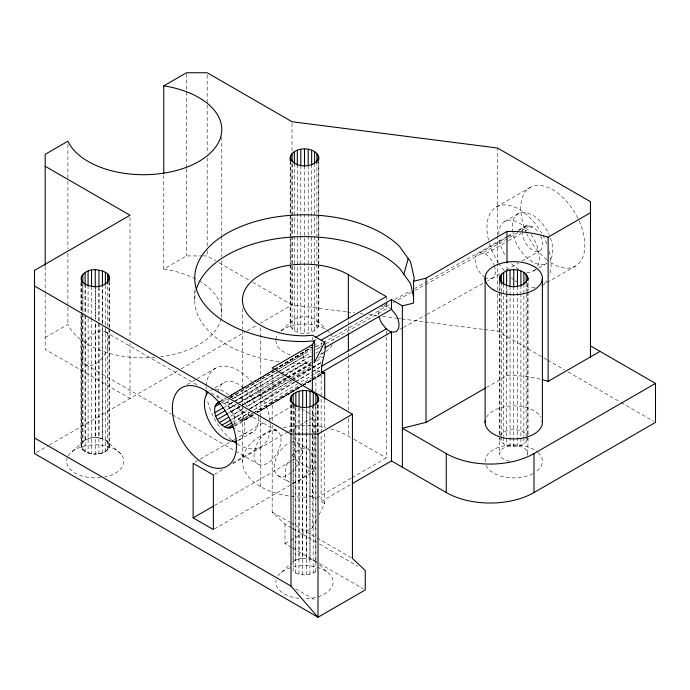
<?xml version="1.0" encoding="UTF-8"?>
<svg xmlns="http://www.w3.org/2000/svg" width="690" height="690" viewBox="0 0 690 690"><rect width="100%" height="100%" fill="white"/><g stroke="black" fill="none" stroke-linecap="round" stroke-linejoin="round"><path stroke-width="0.52" stroke-dasharray="3.45 2.59" d="M109.555 328.725L109.52 445.913L109.02 448.06L105.329 451.752C98.963 454.667 91.468 454.77 85.129 451.631L85.129 314.123L85.172 439.797L71.519 452.105M85.129 284.038L85.129 313.044L85.129 285.229M85.129 451.631L81.429 447.845L80.98 445.636L82.895 441.514C89.95 436.227 100.68 436.106 107.649 441.669L109.055 443.748L109.322 446.344L107.606 450.035L102.37 453.054L95.246 454.158L95.246 323.015M95.246 318.711L95.246 286.462M98.937 453.882L98.955 286.186M121 454.124L105.372 439.918L98.946 437.684L98.955 287.385M102.37 453.054L102.396 327.284M102.405 322.98L102.413 285.358M102.405 438.538L102.405 324.723M102.405 323.653L102.405 287.144M105.329 451.752L105.363 325.973M105.372 324.981L105.372 284.038M107.606 450.035L107.649 329.932M107.64 326.405L107.649 282.331M109.02 448.06L109.08 280.338M109.555 327.655L109.572 282.495M194.718 300.021L194.718 288.593M260.622 486.692L260.622 417.855M260.622 416.777L260.622 338.255M260.622 337.186L260.622 327.5M291.542 527.928L285.013 524.159L272.188 512.075L272.188 424.911M272.188 420.607L272.188 368.952M290.3 432.276L290.3 401.132M291.249 432.216L291.249 402.141M291.292 432.337L291.292 404.409M292.017 163.746L292.017 304.894L260.354 323.17M292.017 150.817L292.017 121.725M293.103 405.09L293.103 571.587C299.943 576.003 309.965 576.124 316.451 571.018M292.551 562.143L293.172 561.522L293.172 433.691M293.172 432.621L293.172 405.763M314.804 435.701L314.804 471.003L294.552 459.316L294.552 433.639M294.552 432.57L294.552 404.754M295.743 573.123L295.743 405.548M293.172 561.522L295.829 560.004L295.829 407.471M298.968 574.209L298.968 406.634M295.829 560.004L299.072 558.934L299.072 407.471M302.574 574.779L302.574 407.195M299.072 558.934L302.686 558.383L302.686 433.777M302.686 432.699L302.686 409.067M306.317 574.779L306.317 407.204M317.133 562.824L313.26 560.047L306.42 558.391L306.42 433.786M306.42 432.708L306.42 409.075M309.931 574.235L309.931 406.652M310.026 558.96L310.026 407.497M290.447 540.503L312.354 527.85L312.354 407.178M351.072 478.213L315.899 498.516L312.527 496.576L312.527 407.462M313.174 573.157L313.174 405.582M314.804 434.631L314.804 416.441L300.072 407.937M315.83 571.639L315.83 404.064M315.891 561.574L315.899 404.996M315.899 392.093L315.899 369.521L313.458 366.942M321.298 346.44L318.521 348.045L315.899 346.932L315.899 339.126M317.711 432.276L317.711 404.349M317.754 432.397L317.754 404.461M318.685 432.345L318.702 402.253M319.004 514.792L324.697 503.605L321.135 501.544L321.143 433.82M321.143 432.742L321.143 397.268M321.143 396.198L321.143 374.696M321.143 346.061L321.143 342.154M324.697 503.605L324.697 432.647M324.697 427.274L324.697 400.39M546.782 359.628L497.533 331.191L497.533 291.327M497.533 290.248L497.533 264.391M497.533 263.313L497.533 236.377M497.533 235.299L497.533 148.022M486.519 387.452L507.003 375.627L507.003 293.845M507.003 292.767L507.003 287.385M507.003 270.17L507.003 263.718M291.499 547.429L284.97 543.66L285.013 524.159M527.738 453.27L528.066 437.978C524.711 449.311 502.786 449.311 499.431 437.978L499.758 453.865M291.991 381.527L247.952 410.102C251.065 420.029 239.154 423.298 232.737 427.153M81.429 447.845L81.42 312.553L81.454 443.515C79.678 451.174 89.407 453.977 95.246 454.158M312.527 365.588C300.15 364.199 301.427 349.347 312.527 346.975M318.815 264.805L318.823 324.964C315.459 336.289 293.535 336.289 290.18 324.964C291.163 318.538 299.02 316.839 304.497 316.693C313.795 316.046 320.177 323.576 326.197 329.423M233.781 425.437C237.075 416.277 230.003 404.03 220.429 402.305M312.354 527.85L316.632 519.458M499.922 435.839C506.003 427.498 521.502 427.498 527.583 435.839M83.559 441.212L81.454 443.515M273.171 370.013L231.012 395.077L229.408 396.569L273.775 370.168M281.52 572.303L291.49 563.075M281.253 330.855L292.103 320.833M292.888 380.94L320.747 362.862M286.385 377.913L243.536 404.383M287.299 377.344L311.018 362.647M318.314 358.127L322.877 355.298M275.267 371.073L228.356 398.829C227.157 405.703 230.667 412.603 235.557 417.26C240.957 423.324 248.581 419.141 253.644 414.914M301.625 386.236L257.336 412.706L301.703 386.365M302.548 385.684L321.005 374.644M274.094 369.469L309.836 348.217M274.698 369.624L306.127 350.925M273.749 370.288L229.511 396.509M274.672 369.737L311.613 347.786M230.236 397.707L275.396 370.832M276.319 370.28L303.962 353.823M278.958 368.883L311.285 349.675M232.642 398.898L276.724 372.66M277.639 372.108L303.35 356.808M278.812 371.643L232.772 398.906M279.735 371.091L311.13 352.435M315.753 349.692L318.521 348.045M233.004 402.115L228.399 404.858L233.082 402.313M233.927 401.571L280.002 374.135M280.925 373.592L303.962 359.878M280.502 374.101L233.599 401.856M281.434 373.557L310.983 355.997M315.597 353.254L318.366 351.607M226.708 409.826L235.877 404.409M236.799 403.866L283.944 375.817M284.866 375.265L306.127 362.612L286.462 373.299M283.875 376.136L236.937 403.917M284.798 375.584L311.578 359.671M320.815 354.186L323.584 352.538L321.143 349.959M228.312 413.172L240.18 406.169M241.095 405.616L286.919 378.379M287.842 377.827L309.836 364.751L287.126 377.042M286.919 378.62L245.338 403.348L246.942 406.695L291.197 380.354M287.842 378.068L310.949 364.337M316.494 361.034L322.963 357.187M243.268 408.644L230.417 416.243M246.968 406.453L291.292 380.112M292.215 379.56L311.613 368.037M292.12 379.802L311.483 368.279M312.406 367.727L320.703 362.793M235.557 417.26L246.641 410.671M250.332 408.48L294.656 382.139M295.579 381.587L311.285 372.264M312.208 371.712L319.599 367.382M249.797 409.006L294.966 382.096M295.889 381.544L311.561 372.212M312.484 371.66L319.858 367.261M238.179 419.175L297.278 384.054M301.056 381.889L319.565 370.858M240.793 420.288L252.799 413.155M253.489 412.853L299.581 385.399M299.9 385.167L311.561 378.258M311.906 378.034L320.212 373.092M243.242 420.529L253.394 414.492M300.495 386.504L257.085 412.353L301.634 386.245M301.34 386.012L311.578 379.923M312.406 379.422L320.807 374.437M245.338 419.882L253.653 414.932M302.625 385.814L310.949 380.871M311.871 380.319L321.109 374.825M226.518 397.682L273.628 369.935M274.551 369.392L311.604 347.527M253.437 414.578L234.238 425.721M302.565 385.701L310.905 380.802M311.837 380.259L321.1 374.808M45.186 337.505L67.905 324.386A78.281 45.195 0 0 0 155.345 357.36M163.772 175.295L163.772 269.04L186.49 255.921L202.015 255.921M36.354 452.493L48.412 445.542M49.335 444.998L177.494 371.013M181.22 368.857L246.39 331.235M247.322 330.7L256.637 325.318M187.223 384.537L196.348 379.267M197.262 378.741L215.504 368.21M496.352 207.017L530.101 187.525M214.857 387.875L223.853 382.683M504.709 221.481L518.207 213.684M219.317 401.83L225.613 398.199M219.61 402.227L225.915 398.587M315.899 346.932L322.377 343.189M323.308 342.654L391.868 303.203M506.839 236.782L414.474 288.584M507.762 236.247L513.326 233.039M517.957 230.365L525.366 226.087M485.277 277.458A14.318 8.271 60 0 1 475.496 263.149A14.318 8.271 60 0 1 480.214 252.721L507.081 237.205M508.004 236.67L514.49 232.927M519.121 230.253L527.462 225.44L532.525 226.794A14.318 8.271 60 0 1 538.692 232.772M221.197 402.96L227.493 399.329M517.862 232.634L482.655 252.963L415.268 290.257M521.571 230.495L529.903 225.682M325.922 343.775L388.875 307.43L390.842 308.861M224.673 403.581L229.175 400.985M480.214 252.721L485.277 254.075L507.512 241.241M508.435 240.707L521.407 233.22M525.116 231.072L532.525 226.794M223.896 407.454L232.694 402.373M229.736 408.075L236.04 404.435M231.831 411.137L239.939 406.462M233.444 414.492L243.346 408.773M231.952 419.339L247.055 410.619M232.772 422.289L248.297 413.327M233.599 424.445L252.618 413.483M499.845 273.887L487.752 280.761M506.331 270.144L518.38 263.192M522.08 261.053L539.684 250.893M194.985 462.231L229.416 442.359M234.065 439.668L265.702 421.409M269.428 419.261L293.621 405.289M238.99 440.073L252.497 432.285M533.344 271.084L537.846 268.488M538.743 267.97L546.842 263.287A28.635 16.534 60 0 1 532.525 261.872L527.281 258.051A28.635 16.534 60 0 1 512.963 233.246M232.573 463.076L260.846 446.749M214.305 474.461L223.612 469.088M232.918 463.714L287.816 432.026M288.748 431.483L314.804 416.441M541.693 285.548L575.451 266.064M214.53 505.511L291.758 460.92M292.689 460.385L294.552 459.316M214.305 529.023L291.534 484.432M292.465 483.897L314.804 471.003M352.004 477.678L386.253 457.901L386.253 331.045M321.135 501.544L350.762 484.44M284.97 543.66L289.533 541.029M253.549 412.948L300.167 386.219M303.902 384.08L311.354 379.802M312.285 379.267L320.678 374.454M231.012 411.611L240.387 406.324M241.319 405.798L288.17 379.345M291.913 377.223L311.595 366.114M387.332 303.609L381.717 306.714A14.318 8.271 60 0 1 383.071 306.188M394.818 299.469L410.731 290.663M392.808 302.686L411.525 292.327M399.777 329.449L402.589 327.888M403.521 327.37L425.98 314.942M426.92 314.424L484.009 282.831M234.013 401.804L282.719 375.334M229.408 408.264L236.032 404.676M239.818 402.632L286.178 377.551M289.593 379.474L245.338 403.348C242.466 398.673 237.075 392.722 231.012 395.077M290.533 378.965L311.25 367.787M312.19 367.278L320.66 362.707M85.172 439.797L91.563 437.667L98.946 437.684M313.338 362.733L304.497 363.397A109.779 63.377 0 0 1 283.314 362.207M312.527 496.576L304.497 497.188A62.048 35.82 0 0 1 290.524 496.265M203.05 255.921L207.19 255.921L215.573 260.76M302.686 558.383L306.42 558.391M346.32 311.846L292.017 304.894L250.996 281.218M347.389 311.984L354.841 312.932M360.163 313.614L363.363 314.019M368.684 314.7L377.206 315.796M382.527 316.477L396.371 318.245M397.431 318.383L400.631 318.789M401.692 318.927L424.057 321.79M425.126 321.928L483.69 329.423M484.751 329.553L497.533 331.191M383.812 306.067A14.318 8.271 60 0 1 386.253 306.308L388.875 307.43M320.264 372.177L315.899 369.521M547.713 360.163L564.437 369.814M568.155 371.962L620.189 402.003M621.121 402.546L653.646 421.323M219.308 262.916L250.065 280.675M330.734 428.895A62.048 35.82 0 0 1 348.372 436.028L352.995 438.702M353.918 439.228L386.253 457.901M104.984 331.692L198.021 385.417M211.045 392.938L277.095 431.086A19.096 11.023 -60 0 1 271.041 460.661A19.096 11.023 -60 0 1 254.506 451.113A19.096 11.023 -60 0 1 277.095 431.086M297.347 442.773L308.232 449.061M85.888 364.76L171.482 414.181M172.414 414.724L234.747 450.717M235.678 451.26L258.008 464.154M278.251 475.841L289.136 482.129A19.096 11.023 -60 0 1 289.136 460.083M272.188 512.075L289.912 522.304M290.844 522.848L351.495 557.856M292.474 528.462L318.599 543.548M319.53 544.082L357.782 566.171M292.439 547.972L318.573 563.04M319.505 563.583L363.38 588.889M295.622 588.734L316.132 600.576M519.027 269.669L513.783 265.84A28.635 16.534 60 0 1 509.556 261.484M326.974 330.139L329.303 332.287M319.461 564.938L326.957 571.907M316.9 320.833L318.332 322.825L318.823 324.964M107.933 442.212L109.52 445.913M82.852 284.798L82.86 312.708M82.86 313.778L82.895 441.514M81.42 282.495L81.429 311.483L81.42 280.338M80.928 282.486L80.937 310.397M80.946 314.692L80.98 445.636M528.066 282.486L528.066 291.068M528.066 292.137L528.066 434.76M527.583 283.555L527.583 291.068M527.583 292.129L527.583 440.116M526.151 282.331L526.151 435.675M526.151 436.753L526.151 442.109M523.874 284.038L523.874 436.322M523.874 437.391L523.874 443.825M520.907 285.358L520.907 292.862M520.907 293.561L520.907 445.136M517.457 286.186L517.457 445.964M513.748 286.462L513.748 446.249M510.048 286.186L510.048 445.964M506.589 285.358L506.589 292.862M506.589 293.561L506.589 445.136M503.622 284.038L503.622 436.322M503.622 437.391L503.622 443.825M501.345 282.331L501.345 291.982M501.345 293.052L501.345 435.675M501.345 436.753L501.345 442.109M499.922 280.338L499.922 291.068M499.922 292.129L499.922 440.116M499.431 282.486L499.431 291.068M499.431 292.137L499.431 435.839M386.253 296.562L386.253 301.435M386.253 302.41L386.253 306.308M348.372 320.945L348.372 325.24M348.372 326.318L348.372 332.77M348.372 353.211L348.372 357.515M348.372 358.584L348.372 410.214M348.372 418.821L348.372 436.028M318.815 161.684L318.815 235.808M318.815 236.877L318.815 263.735M318.332 159.528L318.332 235.816M318.332 236.868L318.332 263.744M318.332 264.796L318.332 327.103M316.9 161.52L316.9 329.096M314.623 163.237L314.623 235.333M314.623 236.282L314.623 330.812M312.527 337.367L312.527 339.506M311.656 164.548L311.656 332.123M308.206 165.376L308.206 235.342M308.206 236.273L308.206 332.951M304.497 165.652L304.497 333.227M300.797 165.376L300.797 235.342M300.797 236.273L300.797 332.951M297.338 164.548L297.338 332.123M294.371 163.237L294.371 235.333M294.371 236.282L294.371 330.812M292.103 163.668L292.103 329.096M290.671 160.597L290.671 263.744M290.671 264.796L290.671 327.103M290.18 161.684L290.18 235.808M290.18 236.877L290.18 263.735M290.18 264.805L290.18 324.964M242.449 308.628L242.449 329.061M242.449 330.139L242.449 404.357M242.449 405.427L242.449 461.36M221.792 137.069L221.792 235.109M221.792 236.187L221.792 256.663M221.792 260.975L221.792 312.691M207.19 74.908L207.19 104M207.19 105.078L207.19 153.56M207.19 157.872L207.19 246.227M207.19 250.53L207.19 255.921M186.49 73.83L186.49 167.567M186.49 168.645L186.49 255.921M130.013 217.41L130.013 339.161M130.013 343.473L130.013 398.423L45.186 349.451L45.186 294.406M95.255 288.179L95.255 319.315M95.255 323.61L95.255 437.417M91.546 286.186L91.554 317.443M91.546 318.418L91.546 453.83M88.087 285.358L88.096 315.045M88.096 318.668L88.096 453.002M82.852 282.331L82.852 312.397M82.852 313.476L82.852 449.854M67.905 144.452L67.905 180.004M67.905 181.082L67.905 248.961M67.905 253.273L67.905 306.067M67.905 307.145L67.905 324.386M45.186 266.392L45.186 293.328M279.157 361.689A109.779 63.377 0 0 1 195.908 290.714M538.01 452.58A28.635 16.534 0 0 1 534.724 472.616M532.956 473.625A28.635 16.534 0 0 1 504.718 477.049A28.635 16.534 0 0 1 485.648 464.543M485.13 461.964A28.635 16.534 0 0 1 504.744 445.671A28.635 16.534 0 0 1 537.329 451.976M509.746 461.308A13.998 8.082 0 0 1 500.259 451.424A13.998 8.082 0 0 1 517.172 445.731A13.998 8.082 0 0 1 527.393 455.374M332.166 344.836A28.635 16.534 0 0 1 320.626 354.22M311.915 356.523A28.635 16.534 0 0 1 295.053 356.161M290.18 354.876A28.635 16.534 0 0 1 275.862 340.55M275.905 339.696A28.635 16.534 0 0 1 278.337 333.822M281.037 331.071A28.635 16.534 0 0 1 324.748 328.863M330.657 333.822A28.635 16.534 0 0 1 333.141 340.55M293.138 566.99A28.635 16.534 0 0 1 332.554 578.85A28.635 16.534 0 0 1 304.394 598.704M299.081 598.403A28.635 16.534 0 0 1 276.052 580.264M277.88 576.072A28.635 16.534 0 0 1 291.214 567.525M68.181 455.969A28.635 16.534 0 0 1 115.411 449.621A28.635 16.534 0 0 1 104.828 476.945M100.697 477.592A28.635 16.534 0 0 1 67.353 457.625M486.51 417.286A28.635 16.534 0 0 1 513.748 405.858A28.635 16.534 0 0 1 540.986 417.286M378.836 314.847A14.318 8.271 60 0 1 380.104 308.206M494.359 265.84A14.318 8.271 60 0 1 486.157 277.923M485.277 254.075A14.318 8.271 60 0 1 494.04 264.986M291.93 455.995A19.096 11.023 -60 0 1 312.182 457.298A19.096 11.023 -60 0 1 292.707 483.026M291.292 442.238A19.096 11.023 -60 0 1 301.28 450.717A19.096 11.023 -60 0 1 292.638 471.072M291.292 472.348A19.096 11.023 -60 0 1 274.327 468.105A19.096 11.023 -60 0 1 289.559 442.842M288.437 495.963A62.048 35.82 0 0 1 242.69 464.491A62.048 35.82 0 0 1 278.268 428.895M283.288 427.697A62.048 35.82 0 0 1 325.706 427.697M258.302 416.484A28.635 16.534 60 0 1 243.415 433.096L238.179 430.862A28.635 16.534 60 0 1 233.669 427.671M218.049 398.475A28.635 16.534 60 0 1 238.179 384.097L243.415 387.918A28.635 16.534 60 0 1 257.732 412.724M210.355 390.471A28.635 16.534 60 0 1 213.65 389.298M214.547 389.177A28.635 16.534 60 0 1 224.673 391.894L229.917 395.715A28.635 16.534 60 0 1 233.47 399.286M237.886 405.185A28.635 16.534 60 0 1 237.42 440.807M270.144 423.039A45.342 26.177 60 0 1 238.179 444.498M231.504 439.841A45.342 26.177 60 0 1 207.207 399.182M206.112 388.97A45.342 26.177 60 0 1 206.163 386.857M206.232 385.822A45.342 26.177 60 0 1 237.895 370.297A45.342 26.177 60 0 1 270.066 422.021M540.555 236.006A14.318 8.271 60 0 1 536.087 251.488A14.318 8.271 60 0 1 522.425 233.418M522.399 232.642A14.318 8.271 60 0 1 527.462 225.44M507.003 375.627A78.194 45.143 0 0 1 540.434 379.19M526.651 233.186A45.342 26.177 60 0 1 541.477 185.627A45.342 26.177 60 0 1 584.672 241.465A45.342 26.177 60 0 1 547.757 260.466M546.928 259.82A45.342 26.177 60 0 1 527.108 234.16M535.061 287.601A45.342 26.177 60 0 1 523.675 285.6M517.353 282.288A45.342 26.177 60 0 1 514.843 280.571M514.007 279.95A45.342 26.177 60 0 1 511.532 277.958M504.33 270.696A45.342 26.177 60 0 1 499.206 263.942M498.611 263.037A45.342 26.177 60 0 1 488.727 240.888M488.486 239.913A45.342 26.177 60 0 1 502.346 205.034A45.342 26.177 60 0 1 541.702 233.194M542.745 235.066A45.342 26.177 60 0 1 546.791 243.803M549.326 251.678A45.342 26.177 60 0 1 549.387 275.707M546.791 280.821A45.342 26.177 60 0 1 543.323 284.47M512.782 232.297A28.635 16.534 60 0 1 527.281 212.874L532.525 215.108A28.635 16.534 60 0 1 549.257 234.98M550.43 237.895A28.635 16.534 60 0 1 550.059 260.303M535.414 269.48A28.635 16.534 60 0 1 524.271 271.894M504.709 254.55A28.635 16.534 60 0 1 498.999 238.214M498.775 234.591A28.635 16.534 60 0 1 513.783 220.671L519.027 222.896A28.635 16.534 60 0 1 528.497 231.081M531.05 234.41A28.635 16.534 60 0 1 537.527 266.478M198.867 280.735A78.281 45.195 0 0 1 221.326 317.607M221.119 318.59A78.281 45.195 0 0 1 160.649 356.782M163.772 269.04A78.281 45.195 0 0 1 198.013 280.252M95.436 363.811A19.096 11.023 -60 0 0 107.131 333.675A19.096 11.023 -60 0 0 83.749 347.182A19.096 11.023 -60 0 0 95.436 363.811"/><path stroke-width="1.03" d="M98.955 286.315L98.955 270.213C84.93 266.4 71.148 282.521 91.546 286.186C105.57 289.998 119.353 273.878 98.955 270.213M102.405 286.065L102.413 271.041M105.372 284.168L105.372 272.352M107.649 283.737L107.649 274.059M109.08 281.434L109.08 276.06M193.122 517.871L193.122 463.309L213.374 474.996L213.374 529.558L193.122 517.871L213.598 506.046M290.309 401.123C289.817 386.918 319.263 386.952 318.702 401.183M290.999 586.069L290.999 434.079L34.5 285.988L34.5 437.978L290.999 586.069L318.004 617.248L365.252 589.967L365.252 570.483L352.426 558.4L352.426 414.207L272.188 367.882L312.354 344.69L314.321 340.834L304.497 341.576A109.779 63.377 0 0 1 209.432 246.503A109.779 63.377 0 0 1 399.57 246.511L410.541 261.795L414.276 278.199L413.577 281.27L413.577 303.091L402.373 305.868L391.497 299.581L321.143 340.204M291.292 402.261L291.292 395.81M293.172 404.694L293.172 393.947M295.829 406.393L295.829 392.429M299.072 406.393L299.072 391.359M302.686 406.919L302.686 390.807M306.42 406.928L306.42 390.816M310.026 406.419L310.026 391.377M312.354 392.093L312.354 344.69M313.26 406.427L313.26 392.463M314.321 340.834L314.321 362.655L324.697 342.257L312.527 335.237L304.497 335.84A62.048 35.82 0 0 1 247.175 286.307A62.048 35.82 0 0 1 348.381 274.689L386.253 296.562L315.899 337.177M315.891 404.737L315.891 393.999M317.754 402.313L317.754 395.87M352.426 414.207L318.004 434.079L318.004 617.248L34.5 453.572L34.5 270.402L130.013 215.254L45.186 166.281M324.697 399.32L324.697 372.445L321.738 373.885M402.373 305.868L402.373 467.208M352.616 483.371L391.497 460.929L446.249 492.539A62.048 35.82 0 0 0 534 492.539L655.5 422.392L655.5 383.416L534 453.572A62.048 35.82 0 0 1 446.249 453.572L402.373 428.24L425.997 422.392L425.997 278.199L507.003 231.435A78.194 45.143 0 0 1 548.127 237.179L590.476 212.727L590.476 201.687L497.533 148.022L292.017 121.725L207.19 72.752L186.49 72.752L163.772 85.871L163.772 173.147M507.003 262.64L507.003 231.435M290.309 397.897C291.353 410.714 317.538 410.731 318.702 397.957M219.317 401.83C207.104 408.558 221.257 433.363 232.91 426.679M290.18 160.606C288.489 145.417 318.996 144.9 318.815 159.537M318.815 157.389C315.459 168.714 293.535 168.714 290.18 157.389M499.431 280.338C499.241 266.124 528.264 266.124 528.066 280.338M499.431 278.199C502.786 289.524 524.711 289.524 528.066 278.199M413.577 296.942L410.541 283.616L403.84 274.258L408.204 258.526M322.851 373.549L324.697 372.445L322.549 373.385L321.704 372.221C320.505 362.009 327.138 352.633 324.697 342.257M215.91 404.366L219.506 402.287M214.892 406.6L220.3 403.486M324.843 347.82L391.497 309.336L391.497 299.581M214.892 412.655L222.999 407.98M215.91 416.061L224.906 410.861M217.514 419.408L227.415 413.69M219.61 422.478L228.614 417.278M321.454 366.312L386.253 328.897C388.867 331.148 392.619 333.141 396.034 331.519A14.318 8.271 60 0 0 396.034 314.985L391.497 309.336M222.059 425.057L231.055 419.856M224.673 426.963L231.874 422.806M227.295 428.076L232.694 424.962M229.736 428.318L232.435 426.765M425.997 422.392L485.588 387.987M542.4 379.69A78.194 45.143 0 0 1 548.127 381.372L600.041 351.4M217.514 402.874L218.911 402.443M413.577 281.27L425.997 278.199M290.999 434.079L318.004 434.079M323.584 372.79L321.143 372.548L391.497 331.925L391.497 460.929M655.5 383.416L590.476 345.88L590.476 356.92L590.476 201.687M386.253 328.897L381.717 323.248A14.318 8.271 60 0 1 379.095 316.494M403.84 274.258L399.57 268.332A109.779 63.377 0 0 0 284.858 237.662A109.779 63.377 0 0 0 196.193 289.688M85.129 272.352L85.129 284.159M82.852 274.059L82.852 282.65M81.42 276.06L81.42 281.425M548.127 237.179L548.127 381.372M542.392 278.199L542.392 422.392M534 453.572L534 492.539M527.583 276.06L527.583 280.347M526.151 274.059L526.151 282.641M523.874 272.352L523.874 284.151M520.907 271.041L520.907 286.048M517.457 270.213L517.457 286.298M513.748 269.928L513.748 287.092M510.048 270.213L510.048 286.298M506.589 271.041L506.589 286.048M503.622 272.352L503.622 284.151M501.345 274.059L501.345 283.711M499.922 276.06L499.922 281.416M485.113 278.199L485.113 422.392M446.249 453.572L446.249 492.539M348.372 274.689L348.372 318.789M348.372 333.848L348.372 351.055M318.332 155.25L318.332 160.615M316.9 153.258L316.9 162.918M314.623 151.541L314.623 163.358M311.656 150.23L311.656 165.264M308.206 149.402L308.206 165.514M304.497 149.118L304.497 166.307M300.797 149.402L300.797 165.514M297.338 150.23L297.338 165.264M294.371 151.541L294.371 163.358M292.103 153.258L292.103 161.848M290.671 155.25L290.671 160.615M95.246 269.928L95.255 287.109M91.546 270.213L91.546 286.315M88.087 271.041L88.096 286.065M45.186 265.409L45.186 154.336L67.905 141.217A78.281 45.195 0 0 0 198.867 161.477A78.281 45.195 0 0 0 163.772 85.871M542.228 420.667A28.635 16.534 0 0 1 513.748 438.926A28.635 16.534 0 0 1 485.268 420.667M236.575 441.065A28.635 16.534 60 0 1 229.917 440.884L224.673 438.659A28.635 16.534 60 0 1 206.629 415.475A28.635 16.534 60 0 1 208.294 392.075M237.343 444.006A45.342 26.177 60 0 1 232.323 440.505M206.508 394.99A45.342 26.177 60 0 1 206.155 390.92M493.497 289.886A28.635 16.534 0 0 0 541.409 282.477A28.635 16.534 0 0 0 506.339 262.226A28.635 16.534 0 0 0 493.497 289.886M172.362 408.454A45.342 26.177 60 0 0 220.455 468.286A45.342 26.177 60 0 0 220.455 404.159A45.342 26.177 60 0 0 172.362 408.454"/></g></svg>
